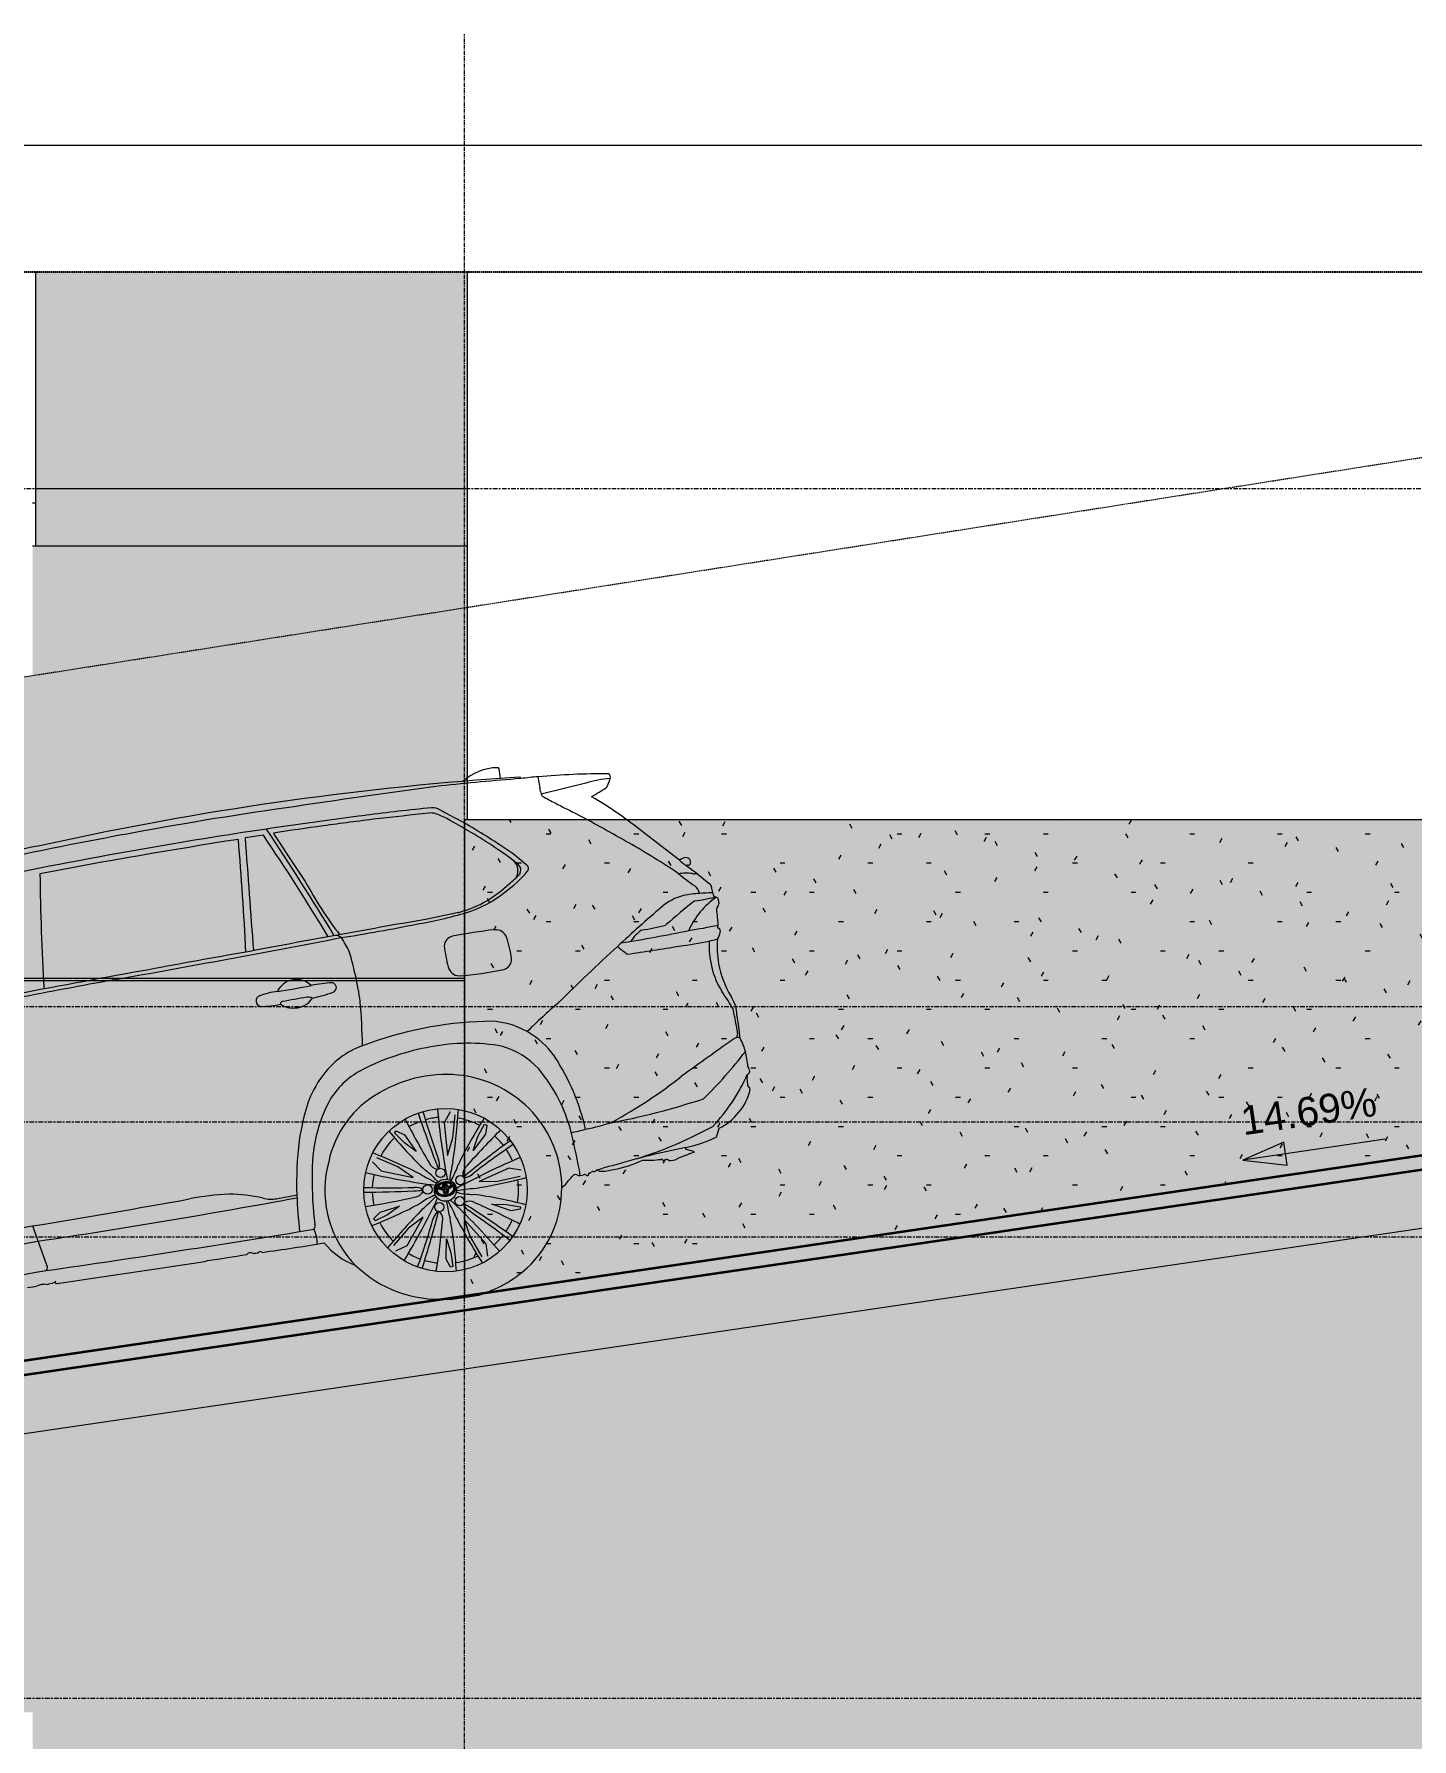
# Model space of a CAD drawing. Header units: millimetres. Extents: x 42313 to 135642, y -5392 to 75500.
# Drawn here: x 113002 to 117787, y -2142 to 3778 of the extents above; entities that cross this region are included whole.
import ezdxf

# ---------------------------------------------------------------- set-up
doc = ezdxf.new("R2010")
doc.units = ezdxf.units.MM
for name, pattern in [('Centre', [31.75, 6.35, -4.7625, 15.875, -4.7625]), ('Demolished', [7.14375, 4.7625, -2.38125]), ('Grid Line', [22.225, 12.7, -3.175, 3.175, -3.175]), ('Hidden', [7.14375, 4.7625, -2.38125])]:
    doc.linetypes.add(name, pattern=pattern)
for name, color, linetype, lineweight in [('0-4', 130, 'Continuous', 5), ('A-ANNO-DIMS', 211, 'Continuous', 9), ('A-ANNO-DIMS-50', 211, 'Continuous', 9), ('A-DETL-DEMO', 6, 'Demolished', 18), ('A-DETL-GENF', 92, 'Continuous', 18), ('A-DETL-GENF-1', 9, 'Continuous', 18), ('A-DETL-GENF-3', 92, 'Hidden', 25), ('A-DETL-THIN', 151, 'Continuous', 18), ('A-FLOR-7', 254, 'Continuous', 18), ('A-FLOR-FNSH-2', 31, 'Continuous', 35), ('A-FLOR-FNSH-3', 250, 'Continuous', 35), ('A-FLOR-LEVL-2', 51, 'Centre', 9), ('A-FLOR-PATT-5', 8, 'Continuous', 18), ('A-WALL', 113, 'Continuous', 18), ('A-WALL-PATT-4', 254, 'Continuous', 18), ('A-WALL-PATT-5', 255, 'Continuous', 5), ('G-ANNO-DIMS', 111, 'Continuous', 9), ('G-IMPT', 8, 'Continuous', 18), ('S-GRID-1', 1, 'Grid Line', 9)]:
    doc.layers.add(name, color=color, linetype=linetype, lineweight=lineweight)
doc.styles.add('Arial_4', font='arial.ttf', dxfattribs={"height": 100})
doc.styles.add('UTM Avo_1', font='', dxfattribs={"width": 0.9, "height": 125})
doc.styles.get('UTM Avo_1').set_extended_font_data('UTM Avo')
doc.dimstyles.new('1_Dim_chi_tiet_2_5_1', dxfattribs={"dimscale": 304.8, "dimtxt": 124.912619, "dimasz": 0.19685, "dimexe": 0.164042, "dimexo": 0.0625, "dimgap": 0.016404, "dimtad": 1, "dimdec": 0, "dimrnd": 5, "dimzin": 0, "dimdsep": 46, "dimtxsty": 'UTM Avo_1', "dimblk1": 'OBLIQUE', "dimblk2": 'OBLIQUE', "dimsah": 1, "dimcen": 0.09, "dimdle": 0.164042, "dimazin": 0, "dimtfac": 1, "dimtdec": 4, "dimtix": 1, "dimtmove": 0, "dimatfit": 3, "dimfxl": 0.328084, "dimfxlon": 1, "dimtvp": 1, "dimtolj": 1, "dimtzin": 0, "dimarcsym": 2})

# ---------------------------------------------------------------- blocks, each defined once
blk = doc.blocks.new('NCV_TKTC_KET CAU_rvt-3-TKCS_RAMP DỐC 1 - MẶT CẮT DỌC')
at = {"layer": 'A-FLOR-7'}
blk.add_line((53452.6, 2150), (53462.6, 2150), dxfattribs=at)
at = {"layer": 'A-FLOR-FNSH-3'}
blk.add_line((63152.6, 550), (47702.6, -1719.5), dxfattribs=at)
blk = doc.blocks.new('CAR_TOYOTA - CAR_TOYOTA_GRAND HIGHLANDER_dwg__U1-2292142-TKCS_RAMP DỐC 1 - MẶT CẮT DỌC')
at = {"layer": 'G-IMPT', "flags": 128}
blk.add_lwpolyline([(55033.3, -465.5), (55027.3, -422.5), (54951.1, -338.3), (54972.3, -398.8), (55012.7, -467.7)], dxfattribs=at)
blk.add_lwpolyline([(54903.3, -503.5), (54888.3, -476), (54889.9, -404.9), (54905.1, -453.6), (54911.7, -501.7)], close=True, dxfattribs=at)
at = {"layer": 'G-IMPT'}
blk.add_circle((54865.1, -295), 16.1, dxfattribs=at)
for centre, radius, start, end in [((55096.5, -265.2), 205.4, 184.28528, 199.11323), ((54400.4, -550.3), 567, 22.64094, 29.19183), ((53317.4, -1961.9), 2318.9, 40.72908, 46.83114), ((52342.2, 382.1), 2602.4, 340.11131, 343.99969), ((51423.8, 577), 3551.5, 342.20373, 345.00974), ((54889.8, -347), 47.4, 132.23868, 165.72495), ((54628, -272), 236.8, 342.89731, 350.56762), ((52148.7, -88.6), 2739.8, 350.97078, 354.60715), ((54862, -319.8), 8.94, 61.59248, 117.6914), ((54839.3, -338.4), 37.9, 348.41074, 44.48184), ((53488.6, -594.5), 1437.8, 3.05901, 10.49929), ((56994.4, 757.1), 2339.6, 207.74331, 212.20029)]:
    blk.add_arc(centre, radius, start, end, dxfattribs=at)
blk = doc.blocks.new('CAR_TOYOTA - CAR_TOYOTA_GRAND HIGHLANDER_dwg__U2-2292143-TKCS_RAMP DỐC 1 - MẶT CẮT DỌC')
for p, rotation in [((99151.4, -32689.1), 144), ((99429.3, 31833.7), 216), ((37700.7, -52363.4), 72), ((38150.4, 52036.6), 288.0000000000001)]:
    blk.add_blockref('CAR_TOYOTA - CAR_TOYOTA_GRAND HIGHLANDER_dwg__U1-2292142-TKCS_RAMP DỐC 1 - MẶT CẮT DỌC', p, dxfattribs=dict(rotation=rotation))
blk.add_blockref('CAR_TOYOTA - CAR_TOYOTA_GRAND HIGHLANDER_dwg__U1-2292142-TKCS_RAMP DỐC 1 - MẶT CẮT DỌC', (0, 0))
blk = doc.blocks.new('CAR_TOYOTA - CAR_TOYOTA_GRAND HIGHLANDER_dwg-2292141-TKCS_RAMP DỐC 1 - MẶT CẮT DỌC')
at = {"layer": 'G-IMPT'}
for p, q in [((55373.7, 1177), (55219, 1138.7)), ((55698.7, 909.5), (55573.6, 1006)), ((54933.1, 728.2), (54817, 703.8)), ((55722.4, -94.3), (55748.1, -100.8)), ((54852.1, -219), (54852.1, -219)), ((54856.2, -203.8), (54860.1, -208.4)), ((54892.3, -198.5), (54892.3, -198.5)), ((54908, -197.7), (54904.6, -203.1)), ((54924.3, -230.4), (54924.3, -230.4)), ((54846, -255.1), (54851.7, -253)), ((54891.6, -280.6), (54891.5, -274.5)), ((54903.8, -270.7), (54903.8, -270.6)), ((54929.9, -245.1), (54924.2, -242.9)), ((54903.1, -615.4), (55002.4, -600.8))]:
    blk.add_line(p, q, dxfattribs=at)
at = {"layer": 'G-IMPT', "flags": 128}
blk.add_lwpolyline([(53048.3, -431.1), (53451.6, -360.6), (53501.1, -495.4)], dxfattribs=at)
at = {"layer": 'G-IMPT'}
for radius in [283.9, 38.4]:
    blk.add_circle((54886.3, -236.4), radius, dxfattribs=at)
for centre, radius, start, end in [((55863, -9749.2), 10970.9, 93.7584, 102.12215), ((56082, -10356.6), 11587.3, 94.62104, 96.00297), ((55068.5, 1051.2), 179.3, 90.4844, 133.0466), ((55067.7, 1225.2), 5.37, 12.1128, 97.55492), ((54817.1, 1176.7), 260.6, 3.63199, 10.97712), ((55142.8, 1192.5), 5.77, 4.68009, 78.89203), ((55345.5, -397.7), 1602.8, 94.91266, 97.06079), ((55448.4, -1653.2), 2862.6, 89.92304, 94.81235), ((54150.9, 997.6), 1076.4, 8.03265, 10.79656), ((55484.8, 821.4), 372.6, 94.00021, 107.34982), ((55258.6, 1257.2), 210.2, 333.09747, 342.24531), ((55447.1, 1197.8), 12.7, 338.1005, 65.82409), ((59484.4, -33458.5), 34931.7, 97.59037, 98.47905), ((55244.2, 1149.6), 27.5, 183.31839, 223.67302), ((55745.6, 2063.2), 1068.3, 240.7964, 243.38019), ((54672.7, 2351.6), 1418.8, 300.55682, 303.03097), ((54664.3, -120.9), 1448.1, 51.09976, 59.7381), ((56120.8, -11502.4), 12719.9, 98.07616, 100.65886), ((55621.3, -6725.3), 7856, 95.72278, 97.40159), ((60765.1, -53559.7), 54954, 96.2026, 96.39184), ((54836.2, 1028.9), 44.5, 67.9318, 101.04108), ((54839.2, 1029.4), 62.1, 60.72074, 91.19852), ((54773, 831.6), 251.6, 58.98924, 71.47767), ((55623.2, 2392.6), 1510.4, 240.07157, 242.62935), ((57956, 6289), 5837.2, 242.56861, 243.44717), ((48596.9, -11322.5), 14109.2, 60.6019, 61.4196), ((56270.2, -12727.4), 13890.4, 98.53898, 100.31842), ((56668.8, -15114.7), 16310.4, 97.25422, 98.67856), ((45657.3, -4703.4), 10335.6, 31.177, 33.60942), ((56563.5, -14241.9), 15414.3, 97.83854, 98.48673), ((55908.6, -9301.1), 10430.4, 96.94615, 97.97628), ((53661.6, -1199.1), 2566.3, 58.93956, 61.08169), ((53877.5, -843.6), 2166.9, 56.08652, 60.97737), ((56098.8, -11729.3), 12939, 100.37723, 102.63475), ((44216.6, 47285.6), 47241.4, 281.19059, 281.40608), ((57618.1, -21026.8), 22277.4, 98.91103, 100.70993), ((39481.2, -198.3), 14733.4, 3.06879, 4.59384), ((55557.5, -8756.3), 9838.9, 97.61357, 97.98195), ((-36681.1, -5929.5), 91135.3, 4.105738, 4.352734), ((48004.6, -3250.6), 7555.6, 31.02283, 34.19631), ((62244.7, 6093.4), 9444.9, 212.60885, 213.83123), ((54279, -202.6), 1394.2, 55.51718, 59.54379), ((54733, 405.4), 653.2, 48.35792, 57.23728), ((54251.4, -1267.6), 2573.5, 55.86237, 60.39406), ((56046.7, -12040.6), 13175, 99.89722, 102.29242), ((54627.1, 275.9), 802.9, 50.27412, 56.66343), ((55090.2, 872.1), 48, 330.21231, 52.8957), ((55120, 874.2), 27.9, 330.98405, 43.41764), ((55159.8, 880.5), 14.9, 315.66986, 60.98811), ((55728.5, 868.9), 50.4, 103.24261, 126.36069), ((56930.8, 2383), 1920.8, 230.09924, 231.06282), ((55721.5, 902.4), 16.2, 341.83454, 106.24533), ((55727.6, 888.4), 4.06, 70.50492, 170.91517), ((54941.9, -196), 1337.3, 49.88499, 54.22884), ((55729, 900.9), 8.71, 270.17403, 336.13063), ((61785.8, 952.3), 8308.2, 180.61925, 183.38234), ((55627.9, 1504), 1399.1, 208.56531, 217.58416), ((54847.4, 1144.4), 423.8, 305.3107, 319.66788), ((54860, 1134.4), 394.7, 308.88167, 316.08993), ((55720.5, 680.2), 183.9, 83.00493, 97.78327), ((56941.3, 2460.7), 2026.4, 232.06633, 234.05825), ((55748.8, 892.4), 30.2, 258.75062, 287.34477), ((54846.6, 1098.7), 388, 287.00963, 309.31381), ((54696.1, 1286.6), 616.9, 302.7951, 311.86458), ((55753.5, 617.7), 173.6, 103.52114, 132.22459), ((55797.2, 377.2), 417.8, 93.884, 101.63511), ((55991.9, 546.3), 286.8, 125.10057, 155.46315), ((55728.3, 786.1), 41.4, 11.0632, 55.21516), ((55686.7, 1325.3), 560.6, 276.75797, 283.81971), ((55812, 184.9), 610.7, 89.81193, 94.04757), ((55798.5, 816.3), 11.6, 356.50214, 64.30926), ((55915, 825.2), 105.4, 185.22959, 195.15561), ((55905.6, 828.1), 97.2, 198.26265, 209.00807), ((55823.8, 770.6), 10.8, 354.71174, 106.86597), ((55946, 775.8), 111.7, 183.18739, 189.44436), ((54542.7, 2137), 1469.8, 279.51859, 286.49767), ((54797.1, 1198), 489.1, 286.15123, 298.46896), ((58730.5, -2884.4), 4769.9, 130.434, 132.89111), ((57011.7, -840.7), 2043.3, 128.0358, 131.72123), ((55832.1, 739.9), 4.37, 138.55255, 204.03658), ((55205.9, 649), 628.7, 3.18318, 8.15687), ((55806.5, 762.5), 29.8, 318.62043, 350.2157), ((59209.4, -24763.6), 25843.4, 99.78566, 100.49056), ((53427.5, 7489.4), 6936.3, 279.10041, 281.293), ((55256.7, -1076.9), 1756.4, 96.54176, 101.34525), ((55060, 626.5), 41.7, 21.50012, 94.70452), ((54741.1, 5389.3), 4826.5, 279.01162, 281.83605), ((55651.7, 549.3), 144.8, 125.61936, 147.26719), ((55467.1, 1371.2), 711.3, 278.1023, 285.05235), ((55419.3, 2682.8), 2041.4, 278.78517, 281.70825), ((55789.4, 666.8), 52.1, 323.22158, 351.33328), ((55837.8, 678.9), 6.56, 130.5106, 245.12232), ((55829.8, 662.6), 11.7, 341.94814, 63.11394), ((42660.9, 62541.8), 63027.9, 280.119327, 280.849361), ((60961.9, -35148.7), 36374.4, 100.22645, 100.72392), ((54505, 620), 28.3, 46.2107, 87.38477), ((54278.5, 466.1), 301.5, 24.76392, 35.32906), ((53444.7, 260.4), 1156.3, 7.89419, 16.68584), ((54916.2, 611.8), 33.8, 98.49367, 179.33005), ((55336.8, 660), 457, 186.00824, 195.36619), ((54586.2, 483.2), 536.6, 8.9794, 17.18128), ((60546.8, -4897.3), 7480.9, 132.5901, 134.77143), ((55880.3, 1065), 603.2, 228.93167, 233.01836), ((53844.6, 12044), 11582.3, 278.30452, 279.21021), ((55413.5, 2592.1), 2001.5, 278.18494, 281.1914), ((56144.7, 618.3), 342.9, 178.26521, 193.7062), ((55729.9, 998.3), 376.5, 281.02323, 285.58113), ((56148, 607.2), 318.2, 174.87399, 190.33781), ((59301.7, -28452.4), 29488.7, 99.97549, 100.6415), ((54934.7, 547.2), 39.4, 192.117, 268.37285), ((55078.1, 566.7), 38.1, 286.36883, 0.38939), ((56057.5, 591.8), 252, 192.54627, 213.55507), ((56177.2, 615.5), 348.4, 190.83135, 211.04402), ((75569.4, -116761.5), 119271.4, 100.548366, 100.713101), ((62084.2, -45257), 46519.6, 100.18761, 100.75871), ((54368.4, 422.5), 72.9, 45.46154, 154.63614), ((54036.2, 2296.8), 1862.3, 278.21933, 281.87835), ((54530.4, -96), 581.1, 93.61399, 101.00258), ((54490.1, 467.1), 17.3, 289.59711, 77.51057), ((54836.4, 1735.2), 1231.2, 274.52831, 281.83195), ((54247.7, 420.9), 19.1, 110.26723, 262.35522), ((54336.4, 180.2), 275.6, 97.08515, 110.59143), ((54320, 411.8), 6.42, 92.77692, 200.05079), ((55297.1, -4770.4), 5279.9, 99.72247, 100.66844), ((54362.9, 468.6), 72.1, 270.90846, 328.25835), ((54407.9, 387.3), 46.4, 69.37745, 92.99447), ((54312.7, 967.3), 548, 281.73763, 289.52271), ((52259.3, 219.3), 2339.3, 1.12389, 4.90143), ((54303.4, -562.2), 1847.7, 31.12986, 33.31277), ((56347.7, 646.3), 514.1, 204.16479, 208.28759), ((54253.7, 640.6), 238.7, 267.94737, 284.61934), ((54355.9, 468.3), 72.2, 234.42427, 276.46973), ((56450.7, -970.3), 1813.8, 130.27481, 134.91819), ((55743.6, 350.2), 147.8, 6.42347, 16.82282), ((63054.6, 1505.8), 7254.2, 189.03404, 189.53371), ((55653.6, 358.5), 245.4, 3.14916, 10.37093), ((55008.3, 213.6), 904.4, 4.87114, 10.08628), ((55062.4, -955.9), 1306.3, 91.71427, 110.81554), ((55034.8, 78.9), 271.2, 60.12267, 92.43359), ((55026, 59.4), 292.6, 35.02128, 60.53707), ((55915.8, 295), 17.7, 148.38606, 185.16087), ((54695.7, -9.2), 291.2, 109.5607, 145.11789), ((54978.6, -566.8), 840.1, 99.81149, 116.85399), ((54964.8, -398.1), 671.8, 79.75364, 101.10019), ((55010.9, 4.8), 268.4, 42.06032, 74.12562), ((93467.3, -52366), 64690, 125.534205, 125.712428), ((54745.4, 1145), 1485.9, 314.26586, 322.72918), ((55940.4, 191.4), 110.4, 112.5085, 129.46759), ((55901.3, 282.9), 11, 42.84858, 107.00349), ((55777.5, 210), 154.5, 13.16452, 31.37712), ((55335.2, 114.2), 607, 7.47586, 12.45516), ((54734.7, -79), 294.8, 117.39481, 146.68533), ((54781.9, -173.9), 558.5, 14.34443, 39.92925), ((54618.9, -196.8), 773.3, 12.85542, 33.25381), ((55907.3, 173.5), 35.7, 3.65225, 33.62548), ((54740.6, -50.9), 352, 143.73533, 160.60134), ((54888.6, -287), 452.4, 82.27096, 120.84346), ((54890.8, -237), 402.6, 39.488, 81.62), ((54633.2, 1519.6), 1732.7, 298.73793, 308.27933), ((55354.9, 422.2), 634.3, 316.44348, 336.25176), ((55829.9, 168.6), 105.7, 350.40984, 359.01165), ((53855, -103.7), 2094.6, 6.32408, 6.98473), ((55935.3, 174.5), 7.75, 271.94315, 8.80327), ((55910.8, 104), 34.8, 16.22704, 41.44469), ((55153.5, -176), 783.2, 162.0008, 171.79881), ((54948.5, -170), 525, 151.19918, 181.96044), ((54828.7, -209.4), 355.2, 118.96001, 168.34457), ((54971.3, 2546), 2595.1, 280.68366, 288.21769), ((55782.3, 144.2), 164.7, 317.9873, 349.3376), ((54886.3, -236.4), 254.1, 109.52797, 119.83871), ((54886.3, -236.4), 254.1, 95.6045, 105.98356), ((54886.3, -236.4), 254.1, 62.17408, 80.28671), ((54907.4, -226), 382.8, 359.60438, 39.80573), ((55216.5, 744.5), 784.9, 281.48948, 288.55647), ((55748.6, 155.9), 198.1, 296.37008, 321.99973), ((54886.3, -236.4), 254.1, 134.17408, 152.28671), ((54886.3, -236.4), 254.1, 37.52797, 47.83871), ((55278.7, 290.1), 328.6, 277.72759, 286.64149), ((53360.7, -529.6), 2023.5, 9.80741, 14.13427), ((55108.5, 1275.3), 1470.7, 287.45268, 298.69021), ((55627.2, 361), 458.9, 281.83666, 295.8115), ((55710.9, 1.1), 127.8, 335.39061, 349.77535), ((55579.7, -211.4), 1210.4, 173.01565, 181.95218), ((54886.3, -236.4), 254.1, 23.6045, 33.98356), ((56189.3, -2510.7), 2467.3, 100.93206, 107.05186), ((56329.1, -1667), 1666.4, 110.38772, 112.51233), ((55722.9, -91.1), 3.32, 117.82861, 260.66119), ((55747.6, -103), 2.23, 294.35642, 76.65005), ((54841.4, -236.7), 373.9, 164.63951, 220.91221), ((55378.4, -179.6), 6.25, 186.02432, 27.53677), ((55386.5, -169.3), 7.83, 251.18607, 329.12566), ((55396.7, -176.7), 4.91, 75.07332, 134.98558), ((55398.5, -151.8), 20.2, 268.29058, 302.93192), ((55412.7, -169.2), 3.24, 43.83245, 172.33434), ((55514.6, -407.9), 260.7, 100.80754, 112.45455), ((55424.5, -156.9), 13.8, 226.80277, 269.757), ((55426.4, -17.9), 152.8, 269.2505, 286.40688), ((55397.8, 236.4), 407.3, 280.1492, 295.34615), ((55594, 123.7), 256.3, 265.12614, 279.22329), ((55636, -132.3), 3.19, 37.80701, 107.14942), ((55644.5, -123.1), 9.39, 230.39304, 303.16373), ((55653.9, -141.5), 11.4, 47.60822, 112.35759), ((55667.2, -82), 51.4, 263.72633, 297.52606), ((55510.5, -214.1), 1087, 178.62302, 187.49517), ((54886.3, -236.4), 254.1, 167.6045, 177.98356), ((54870.9, -234.7), 20.6, 147.3982, 183.00528), ((54868.3, -235.1), 18, 182.10073, 222.93897), ((54879.4, -241.1), 31.2, 116.47205, 145.93355), ((54869.4, -234.7), 14.5, 175.87826, 197.80062), ((54872.5, -234.2), 17.6, 162.48457, 178.29835), ((54879, -236.1), 24.4, 152.11235, 162.86581), ((54875, -234.1), 18.2, 161.75375, 187.92553), ((54871.5, -234.1), 14.7, 189.53428, 212.85442), ((54861.9, -224.6), 4.48, 181.47233, 227.2482), ((54865.2, -222.5), 9.5, 217.78408, 245.50076), ((54866.8, -219.9), 11.3, 225.40493, 249.65855), ((54863.3, -222.5), 2.56, 147.48645, 197.79755), ((54864.2, -222.2), 3.53, 197.38132, 228.89206), ((54869.6, -225.7), 9.59, 120.29491, 151.71004), ((54870.5, -212.6), 20.7, 243.62737, 257.33557), ((54868.5, -217), 10.3, 230.16082, 251.0027), ((54865.3, -222.5), 2.37, 149.20739, 186.18709), ((54865.3, -222.5), 2.38, 187.24038, 218.14495), ((54872.1, -207.2), 25.1, 248.24449, 260.76971), ((54869.3, -224.7), 6.91, 133.39202, 150.19679), ((54867.2, -220.5), 5.11, 222.01719, 250.46716), ((54876.5, -232.4), 17.4, 125.61439, 133.42419), ((54887.8, -254.5), 43.7, 112.4235, 121.907), ((54872.7, -201.7), 26.2, 253.16876, 268.43342), ((54890.9, -262.8), 55.8, 96.84593, 117.07207), ((54872.2, -206.5), 20, 250.42073, 259.10809), ((54876.6, -185.4), 48.6, 257.38811, 262.81731), ((54879.7, -237.5), 23.4, 117.72242, 124.78241), ((54874.6, -195), 37.4, 259.98201, 267.7237), ((54873.4, -194.9), 31.6, 260.94066, 267.7874), ((54892.5, -264.1), 53, 109.82973, 116.52405), ((54876, -170.6), 63.3, 264.97871, 269.58116), ((54896.6, -281.6), 72.2, 104.32377, 110.66045), ((54874.6, -175), 52.9, 267.22231, 273.09665), ((54874, -198.3), 28.2, 266.40839, 274.42935), ((54875.2, -196.8), 35.6, 266.71717, 274.21455), ((54887.3, -251.5), 39.3, 101.68756, 109.03212), ((54876.7, -251.8), 18, 89.96961, 93.59104), ((54910.5, -226), 34.4, 171.06268, 180.76466), ((54859.8, -243.6), 23.7, 41.80764, 46.26072), ((54897.5, -223.9), 21.2, 148.9263, 171.32259), ((54937.9, -279.5), 76.3, 141.88691, 143.26107), ((55083, -200.1), 209.1, 189.29839, 189.9226), ((54925.7, -226.3), 49.5, 191.34677, 197.84182), ((54909.2, -225.8), 31.8, 163.67236, 176.09023), ((54909.8, -225.9), 32.4, 175.98393, 183.35233), ((54915.6, -227.9), 38, 186.79391, 194.432), ((54890, -220.1), 11.8, 142.56353, 164.34426), ((54889.8, -256.1), 45.8, 93.50355, 103.903), ((54884.5, -219.5), 8.3, 68.04464, 127.9204), ((54907, -225.8), 26.5, 170.97607, 183.71586), ((54868.9, -108.2), 119.9, 275.56603, 280.3509), ((54816.8, -180.4), 79.3, 323.54339, 324.76575), ((54884.4, -215.9), 4.85, 119.34713, 140.93675), ((54891.8, -223), 11.1, 151.82709, 172.91461), ((54875.2, -155.3), 77.2, 274.31516, 282.07114), ((54912.1, -228.1), 31.4, 187.5079, 202.05814), ((54898.1, -225.2), 16.6, 169.43955, 183.35836), ((54870.2, -116.2), 110.5, 275.90829, 279.87247), ((54889.7, -223.2), 8, 146.70669, 172.4769), ((54884, -215.6), 4.37, 84.78542, 116.17833), ((54885.7, -219.9), 4.26, 125.48803, 149.98523), ((54871, -128.3), 105.7, 276.10842, 280.60471), ((54913.3, -227.9), 31.6, 190.2046, 198.42569), ((54884.4, -219.7), 1.67, 45.12293, 146.49964), ((54884.1, -217.8), 1.59, 77.62614, 122.42814), ((54890.5, -261.9), 54.9, 77.44985, 96.58627), ((54883.1, -216.6), 5.52, 58.45214, 76.84035), ((54883.6, -219.9), 3.73, 57.77252, 76.81732), ((54878.8, -224.9), 10.6, 22.57492, 50.08407), ((54880.2, -224.7), 8.16, 24.55022, 48.80343), ((54878.2, -222.7), 13.3, 25.32235, 54.28618), ((54890.8, -288.2), 77.9, 87.60086, 92.78761), ((54890.9, -251), 39.3, 87.68101, 94.84474), ((54874.4, -226.3), 19.6, 23.83716, 47.85686), ((54872.6, -229.2), 17, 14.01865, 27.79822), ((54863.1, -232.8), 28.2, 13.54786, 25.10054), ((54883.6, -233.7), 10.2, 47.73775, 57.29677), ((54860.6, -233.3), 33.8, 13.46016, 28.68112), ((54872.3, -235.1), 18.3, 358.96738, 8.74073), ((54868.9, -236.2), 21.8, 353.69971, 2.1897), ((54863.3, -235.6), 28.4, 348.00575, 0.6294), ((54855.3, -236.1), 36.4, 1.3453, 8.55062), ((54861.4, -233.3), 34.4, 15.94847, 25.65046), ((54889.6, -264.6), 53, 80.18908, 86.88341), ((54884.5, -184.3), 42.1, 282.3781, 292.60294), ((54904.7, -231.1), 12.6, 144.6757, 152.92579), ((54891.3, -255), 44.6, 76.34686, 86.46175), ((54888.4, -196.3), 28.2, 282.28378, 290.30474), ((54884.8, -188.5), 42.6, 283.11945, 291.66301), ((54864.2, -234.6), 30.6, 3.87115, 8.88738), ((54844.5, -295.2), 82.2, 51.24163, 52.57461), ((54858.9, -237.2), 36.1, 357.00496, 7.42301), ((54901.1, -248.3), 18, 103.12209, 106.74352), ((54688.6, -258.1), 209.1, 6.79053, 7.41474), ((54846.9, -238), 49.5, 358.87132, 5.36636), ((54878.4, -170.3), 63.3, 287.13197, 291.73442), ((54888, -192.9), 31.6, 288.92573, 295.77247), ((54894.1, -235.4), 23.4, 71.93073, 78.99071), ((54888.7, -197.1), 33.1, 290.95611, 301.41289), ((54892.7, -203.2), 21.5, 291.61581, 306.82372), ((54895.8, -229.6), 17.4, 63.28894, 71.09874), ((54892.4, -203.6), 20, 297.60504, 306.29241), ((54897.5, -227.6), 16.5, 58.94992, 75.04075), ((54882.1, -184.6), 48.6, 293.89582, 299.32502), ((54896.3, -236.8), 29.1, 46.69793, 77.82124), ((54900.5, -220.2), 6.91, 46.51634, 63.32111), ((54901.2, -215.6), 5.11, 306.24597, 334.69594), ((54903.7, -216.9), 2.37, 10.52604, 47.50574), ((54901.9, -215.1), 6.41, 305.46975, 340.22756), ((54903.6, -216.9), 2.38, 338.56818, 9.47276), ((54894, -206.5), 22.3, 302.10055, 314.26826), ((54895.8, -209), 20.7, 299.37756, 313.08576), ((54903.4, -217.5), 4.87, 26.92554, 57.19247), ((54905.5, -216.4), 2.56, 339.69948, 26.69231), ((54904.1, -216.6), 8.02, 313.40537, 339.23328), ((54903.7, -217), 9.5, 311.21238, 338.92905), ((54907.7, -217.9), 4.24, 338.75425, 16.53504), ((54896.2, -228.1), 19.9, 320.89391, 342.68885), ((54892.6, -236), 27.2, 35.33891, 45.28725), ((54897.6, -230.8), 18.2, 8.7876, 34.95939), ((54897.7, -231.3), 20.2, 21.24606, 32.7396), ((54901, -229.9), 14.7, 343.85872, 7.17885), ((54903, -230.3), 14.7, 330.75032, 4.07362), ((54902.5, -229.9), 19.8, 3.21296, 45.9773), ((54902.5, -229.6), 15.2, 1.28457, 21.84269), ((54901.3, -229.5), 20.9, 317.94068, 1.88898), ((54886.3, -236.4), 254.1, 350.17408, 8.28671), ((54913.8, -230.4), 376.4, 312.80516, 0.25651), ((55198.9, -121.3), 140.9, 310.35226, 324.76116), ((55083.5, 23.2), 322.7, 315.601, 319.68223), ((55338.6, -196.8), 14.4, 53.5314, 129.33849), ((55349.4, -130.8), 54.4, 267.6618, 294.7467), ((47853.3, 33848), 34663.7, 279.29419, 280.21023), ((49278, 27345.7), 28074.2, 278.58959, 280.45088), ((54173.9, -1144.6), 895.4, 92.57846, 101.34108), ((54133.8, -773.8), 523.7, 76.86749, 90.02818), ((54281.3, -157.5), 110.1, 254.99411, 279.60543), ((53859.7, 2240.9), 2545.2, 279.95607, 281.56572), ((56843.7, -129.1), 2476.8, 182.85878, 185.8196), ((54886.3, -236.4), 254.1, 181.52797, 191.83871), ((54874.3, -230.2), 25.8, 221.85237, 250.52021), ((54872.8, -233.6), 18.1, 197.93888, 210.55493), ((54874.2, -232), 20.2, 212.48722, 225.78399), ((54875.6, -231), 19.9, 214.02429, 235.81923), ((54874.8, -231.3), 21.1, 225.9003, 240.77919), ((54882.8, -216.6), 35.9, 239.22608, 273.48176), ((54883.1, -216.3), 38.2, 240.93676, 248.22193), ((54881.9, -210.3), 47.1, 249.93463, 274.48388), ((54881.9, -214.5), 39.5, 250.82185, 258.07646), ((54884.5, -195.9), 58.3, 259.38647, 263.14477), ((54882.1, -213.8), 40.2, 263.40895, 276.10571), ((54915.5, -229.4), 38.9, 198.09751, 208.7251), ((54972.8, -212.9), 97.2, 194.61085, 197.72419), ((54909, -232.4), 30.5, 199.12768, 212.48961), ((54898.1, -238.5), 19.3, 209.86778, 224.1386), ((54899.6, -233.4), 17.8, 201.38924, 218.921), ((54893.1, -242.9), 11.4, 211.29572, 233.37165), ((54899.6, -232.9), 17, 196.95157, 211.23169), ((54887.8, -247.5), 5.7, 231.00086, 240.15579), ((54888.1, -244.4), 8.65, 249.30035, 307.29326), ((54894.1, -236.3), 10.5, 210.76714, 219.83217), ((54881.6, -201.3), 56, 274.0058, 292.06839), ((54888.8, -242.3), 3.84, 216.89271, 250.82673), ((54888.4, -241.2), 3.03, 219.0469, 252.91069), ((54888.9, -248.5), 4.44, 232.73382, 262.17945), ((54882.9, -208), 45.9, 274.36665, 284.82573), ((54887.9, -242.6), 1.5, 256.59399, 296.58795), ((54888.1, -244.6), 1.4, 249.9768, 294.404), ((54888.9, -249.6), 3.37, 260.70801, 297.44661), ((54887.1, -241.8), 2.58, 302.69587, 337.53163), ((54887.1, -242.9), 3.38, 297.35565, 331.28763), ((54877.7, -237.6), 12.9, 336.45378, 355.58628), ((54879.7, -239.1), 11.7, 332.37527, 347.94156), ((54887.2, -247.3), 6.17, 301.21387, 331.06739), ((54880.5, -243.5), 13.9, 330.75807, 345.86269), ((54885.7, -217.1), 35, 282.51548, 317.70769), ((54889.9, -247.2), 5.31, 310.2942, 319.76109), ((54877, -241.8), 19, 332.37626, 346.88848), ((54864.2, -239.1), 30.8, 345.37084, 359.94975), ((54884.3, -211.7), 42, 284.30613, 295.80743), ((54857.5, -238), 38.9, 347.98804, 358.61563), ((54890.3, -222), 30.1, 293.95265, 307.93516), ((54889.3, -218.7), 37.1, 291.21352, 318.06598), ((54887.5, -218.5), 34.6, 308.02804, 316.29883), ((54895.5, -227.2), 22.8, 318.25583, 333.26891), ((54886.3, -236.4), 254.1, 206.17408, 224.28671), ((54886.3, -236.4), 254.1, 325.52797, 335.83871), ((48778.1, 24717), 25565, 278.16906, 280.57769), ((47386.1, 42198.6), 43149.4, 278.14546, 279.39532), ((54432.8, -370.1), 3.33, 107.58599, 215.0113), ((54286, -431.5), 155.8, 3.08779, 22.44322), ((54425.6, -360.8), 8.69, 315.34791, 34.5677), ((54886.3, -236.4), 254.1, 311.6045, 321.98356), ((53266.1, 5073.6), 5610.7, 278.13721, 279.54072), ((54209.4, -470.3), 17.1, 56.29197, 140.99051), ((54205.5, -289.7), 166.9, 274.60877, 280.57021), ((54243.7, -459.1), 9.28, 48.03609, 144.67437), ((53635.5, 4235.2), 4727.5, 277.46709, 280.10474), ((54662.5, -260.3), 253.3, 218.77226, 249.73111), ((54886.3, -236.4), 254.1, 239.6045, 249.98356), ((54886.3, -236.4), 254.1, 278.17408, 296.28671), ((48453, 29193.9), 30135, 277.4373, 279.64085), ((53489.1, -504.7), 15.2, 314.83797, 37.59484), ((40568.2, 89342.9), 90833.4, 278.208784, 278.526478), ((54010.9, -328.2), 160.3, 278.89352, 287.94065), ((54862.1, -202.7), 412, 222.59124, 271.09341), ((54886.3, -236.4), 254.1, 253.52797, 263.83871), ((54870.2, -171), 449.7, 287.0969, 311.74049), ((53429.1, -443), 131.2, 272.44819, 287.43103), ((53499.7, -662.4), 99.3, 90.1313, 108.38174), ((53503.3, -550.3), 13.3, 253.34277, 290.26113), ((53570.7, -778.2), 224.3, 100.30452, 106.24485), ((53534, -555.8), 3.81, 105.93088, 206.43808), ((53534.9, -556), 4.58, 199.44381, 303.49878), ((54895, -214.9), 400.5, 266.41793, 271.16919)]:
    blk.add_arc(centre, radius, start, end, dxfattribs=at)
blk.add_blockref('CAR_TOYOTA - CAR_TOYOTA_GRAND HIGHLANDER_dwg__U2-2292143-TKCS_RAMP DỐC 1 - MẶT CẮT DỌC', (0, 0))
blk = doc.blocks.new('CAR_TOYOTA - CAR_TOYOTA-2292600-TKCS_RAMP DỐC 1 - MẶT CẮT DỌC')
blk.add_blockref('CAR_TOYOTA - CAR_TOYOTA_GRAND HIGHLANDER_dwg-2292141-TKCS_RAMP DỐC 1 - MẶT CẮT DỌC', (0, 0))
blk = doc.blocks.new('BORDER VIEW - BORDER VIEW-2145498-TKCS_RAMP DỐC 1 - MẶT CẮT DỌC')
at = {"layer": 'A-DETL-GENF-3'}
blk.add_line((41142.6, 2952.8), (67907.1, 2952.8), dxfattribs=at)
blk = doc.blocks.new('DIMBLOCK30-TKCS_RAMP DỐC 1 - MẶT CẮT DỌC')
at = {"layer": 'A-ANNO-DIMS-50'}
for p, q in [((102196.6, 3491.8), (102196.6, 3341.8)), ((102196.6, 3391.8), (102196.6, 3491.8)), ((120496.6, 3491.8), (120496.6, 3341.8)), ((120496.6, 3391.8), (120496.6, 3491.8)), ((102146.6, 3391.8), (120546.6, 3391.8))]:
    blk.add_line(p, q, dxfattribs=at)
at = {"layer": 'A-ANNO-DIMS-50', "lineweight": 25}
for p, q in [((102196.6, 3391.8), (102166.6, 3361.8)), ((102196.6, 3391.8), (102226.6, 3421.8)), ((120496.6, 3391.8), (120466.6, 3361.8)), ((120496.6, 3391.8), (120526.6, 3421.8))]:
    blk.add_line(p, q, dxfattribs=at)
at = {"layer": 'A-ANNO-DIMS-50', "color": 0, "insert": (111132.6, 3554.1), "char_height": 125, "width": 513.53, "attachment_point": 1, "line_spacing_factor": 1.110334, "style": 'UTM Avo_1'}
blk.add_mtext('18300', dxfattribs=at)
blk = doc.blocks.new('_Oblique')
at = {"color": 0, "linetype": 'ByBlock', "lineweight": -2}
blk.add_line((-0.5, -0.5), (0.5, 0.5), dxfattribs=at)

msp = doc.modelspace()

# ---------------------------------------------------------------- hatches: boundary and pattern name
at = {"layer": 'A-DETL-GENF-1'}
h = msp.add_hatch(dxfattribs=at)
h.set_pattern_fill('FP_14', color=256, style=0, pattern_type=2)
h.set_pattern_definition([(50, (113560.34, 15225), (364.368, -31.8783), [38.1, -419.1]), (355, (113560.34, 15225), (-70.486, 382.113), [30.48, -335.28]), (100.451, (113590.7, 15222.34), (293.885, 350.2334), [32.38, -356.18]), (46.184, (113560.34, 15326.6), (542.1585, -84.086), [57.15, -628.65]), (96.636, (113605.5, 15319.6), (474.805, 494.855), [48.57, -534.27]), (351.184, (113560.34, 15326.6), (474.81, 494.85), [45.72, -502.92]), (21, (113611.14, 15301.2), (303.2285, -204.5305), [38.1, -419.1]), (326, (113611.14, 15301.2), (123.604, 368.376), [30.48, -335.28]), (71.451, (113636.4, 15284.16), (426.834, 163.843), [32.38, -356.18]), (37.5, (113560.34, 15225), (6.17665, 169.11015), [3.353, -327.863, 3.353, -337.007, -336.55]), (37.5, (113560.34, 15225), (6.17665, 169.11015), [-671.576, 3.353, -333.197]), (7.5, (113560.34, 15225), (133.6389, 200.3615), [3.353, -190.703, 3.353, -320.243, -128.27]), (7.5, (113560.34, 15225), (133.6389, 200.3615), [-517.652, 3.353, -124.917]), (327.5, (113447.06, 15225), (271.1818, -11.4584), [3.353, -123.647, 3.353, -392.887, -525.78]), (327.5, (113447.06, 15225), (271.1818, -11.4584), [-523.24, 3.353, -522.427]), (317.5, (113396.26, 15225), (296.2585, 50.8528), [3.353, -161.747, 3.353, -259.791, -373.38]), (317.5, (113396.26, 15225), (296.2585, 50.8528), [-428.244, 3.353, -370.027]), (45, (113560.34, 15225), (-125.7236, 125.7236), []), (45, (113560.34, 15415.5), (-125.7236, 125.7236), [])])
h.paths.add_polyline_path([(106646.6, -2660), (107346.6, -2660), (107346.6, -1906.9), (122546.6, 325.8), (122546.6, 0), (123246.6, 0), (123246.6, 450), (127601.1, 450), (127601.1, 600), (123096.6, 600), (123096.6, 150), (122696.6, 150), (122696.6, 549.5), (107146.6, -1734.7), (107146.6, -2460), (106646.6, -2460)])
h.paths.add_polyline_path([(106646.6, -2050), (106647.1, -2050), (106647.1, -1808.1), (105000.2, -2050), (106422.7, -2050)])
h = msp.add_hatch(dxfattribs=at)
h.set_pattern_fill('FP_26', color=256, style=0, pattern_type=2)
h.set_pattern_definition([(0, (113560.34, 15225), (241.935, 241.935), [241.935, -241.935]), (0, (113560.34, 15315.73), (241.935, 241.935), [241.935, -241.935]), (0, (113560.34, 15406.45), (241.935, 241.935), [241.935, -241.935]), (90, (113590.59, 15436.7), (-241.935, 241.935), [241.935, -241.935]), (90, (113681.3, 15436.7), (-241.935, 241.935), [241.935, -241.935]), (90, (113772.04, 15436.7), (-241.935, 241.935), [241.935, -241.935])])
h.paths.add_polyline_path([(101006.7, -4220), (127451.1, -4220), (127489.9, -4214.9), (127526.1, -4199.9), (127557.1, -4176.1), (127581, -4145), (127596, -4108.8), (127601.1, -4070), (127601.1, 450), (123246.6, 450), (123246.6, 0), (122546.6, 0), (122546.6, 325.8), (107346.6, -1906.9), (107346.6, -2660), (106646.6, -2660), (106646.6, -3550), (102646.6, -3550), (102646.6, -2350), (100536.6, -2350), (100536.6, -4070), (100541.7, -4108.8), (100556.7, -4145), (100580.5, -4176.1), (100611.6, -4199.9), (100647.7, -4214.9), (100686.6, -4220)])
h.paths.add_polyline_path([(112996.6, -2750), (112596.6, -2750), (112596.6, -2050), (112996.6, -2050), (112996.6, -2443.7)])
h.paths.add_polyline_path([(108746.6, -2750), (108446.6, -2750), (108446.6, -2050), (108746.6, -2050), (108746.6, -2443.7)])
at = {"layer": 'A-FLOR-PATT-5'}
h = msp.add_hatch(dxfattribs=at)
h.set_pattern_fill('FP_15', color=256, style=0, pattern_type=2)
h.set_pattern_definition([(0, (113560.343, 15225), (203.2, 50.8), [16.764, -135.636, 16.764, -135.636, -812.8]), (0, (113560.343, 15225), (203.2, 50.8), [-304.8, 16.764, -288.036, 16.764, -135.636, -355.6]), (0, (113560.343, 15225), (203.2, 50.8), [-762, 16.764, -84.836, 16.764, -237.236]), (120, (113636.543, 15250.4), (-145.59409, 150.57636), [16.764, -135.636, 16.764, -135.636, -812.8]), (120, (113636.543, 15250.4), (-145.59409, 150.57636), [-304.8, 16.764, -288.036, 16.764, -135.636, -355.6]), (120, (113636.543, 15250.4), (-145.59409, 150.57636), [-762, 16.764, -84.836, 16.764, -237.236]), (240, (113661.943, 15352), (-57.60591, -201.37636), [16.764, -135.636, 16.764, -135.636, -812.8]), (240, (113661.943, 15352), (-57.60591, -201.37636), [-304.8, 16.764, -288.036, 16.764, -135.636, -355.6]), (240, (113661.943, 15352), (-57.60591, -201.37636), [-762, 16.764, -84.836, 16.764, -237.236])])
h.paths.add_polyline_path([(104996.6, -2050), (105000.2, -2050), (106597.1, -1815.4), (106597.1, -1764.9), (104996.6, -2000)])
h.paths.add_polyline_path([(107197.1, -1727.3), (122696.6, 550), (122696.6, 600), (107197.1, -1676.8), (107197.1, -1720.8)])
at = {"layer": 'A-WALL-PATT-4'}
h = msp.add_hatch(dxfattribs=at)
h.set_pattern_fill('FP_23', color=256, style=0, pattern_type=2)
h.set_pattern_definition([(0, (113560.34, 15225), (406.4, 101.6), [16.764, -288.036, 16.764, -288.036, -1625.6]), (0, (113560.34, 15225), (406.4, 101.6), [-609.6, 16.764, -592.836, 16.764, -288.036, -711.2]), (0, (113560.34, 15225), (406.4, 101.6), [-1524, 16.764, -186.436, 16.764, -491.236]), (120, (113712.74, 15275.8), (-291.1882, 301.1527), [16.764, -288.036, 16.764, -288.036, -1625.6]), (120, (113712.74, 15275.8), (-291.1882, 301.1527), [-609.6, 16.764, -592.836, 16.764, -288.036, -711.2]), (120, (113712.74, 15275.8), (-291.1882, 301.1527), [-1524, 16.764, -186.436, 16.764, -491.236]), (240, (113763.54, 15479), (-115.2118, -402.7527), [16.764, -288.036, 16.764, -288.036, -1625.6]), (240, (113763.54, 15479), (-115.2118, -402.7527), [-609.6, 16.764, -592.836, 16.764, -288.036, -711.2]), (240, (113763.54, 15479), (-115.2118, -402.7527), [-1524, 16.764, -186.436, 16.764, -491.236])])
h.paths.add_polyline_path([(114496.6, -604.5), (119696.6, 159.3), (119696.6, 1050), (114496.6, 1050), (114496.6, 0)])
h = msp.add_hatch(dxfattribs=at)
h.set_pattern_fill('FP_24', color=256, style=0, pattern_type=2)
h.set_pattern_definition([(349.695, (119885.54, 869.39), (3657.59817, -609.61005), [68.155, -6747.38]), (0, (119952.6, 857.2), (609.6, 609.6), [67.056, -542.544]), (18.435, (120019.65, 857.2), (1219.199, 609.6016), [57.83, -1869.893]), (172.875, (120074.514, 875.49), (4267.1994, -609.5991), [49.148, -4865.604]), (174.806, (120025.746, 881.584), (6096.00395, -609.5547), [67.333, -6665.92]), (194.036, (119958.69, 887.68), (-1828.8022, -609.5924), [75.403, -2438.04]), (9.462, (119934.31, 869.39), (3048.005, 609.5835), [37.08, -3670.97]), (353.66, (119970.88, 875.49), (-4876.8008, 609.5835), [55.202, -5464.96]), (185.711, (120025.746, 869.39), (-5486.3951, -609.63944), [61.264, -6065.14]), (168.69, (119964.79, 863.3), (2438.4, -609.6026), [31.084, -3077.28]), (354.806, (119830.674, 863.296), (-6096.00395, 609.5547), [67.333, -6665.92]), (348.69, (119897.73, 857.2), (-2438.4, 609.6026), [62.167, -3046.194]), (0, (119958.7, 845), (609.6, 609.6), [73.15, -536.45]), (20.556, (120031.84, 845.01), (3048.0001, 1219.197), [52.084, -5156.34]), (3.814, (120080.61, 863.296), (8534.40115, 609.5889), [91.643, -9072.654]), (354.806, (120172.05, 869.39), (-6096.00395, 609.5547), [67.333, -6665.92]), (0, (120239.1, 863.3), (609.6, 609.6), [67.056, -542.544]), (5.194, (119696.56, 863.296), (6096.00395, 609.5547), [67.333, -6665.92]), (354.806, (119763.62, 869.39), (-6096.00395, 609.5547), [67.333, -6665.92]), (0, (119696.56, 875.5), (609.6, 609.6), [36.576, -573.024]), (5.194, (119733.14, 875.49), (6096.00395, 609.5547), [67.333, -6665.92]), (0, (119800.2, 881.6), (609.6, 609.6), [60.96, -548.64]), (10.305, (119861.154, 881.584), (-3657.59817, -609.61005), [68.155, -6747.38]), (5.194, (119928.21, 893.776), (6096.00395, 609.5547), [67.333, -6665.92]), (354.806, (119995.266, 899.87), (-6096.00395, 609.5547), [67.333, -6665.92]), (354.806, (120062.32, 893.776), (-6096.00395, 609.5547), [67.333, -6665.92]), (351.87, (120129.38, 887.68), (-3657.6004, 609.5929), [86.21, -4224.312]), (0, (120214.7, 875.5), (609.6, 609.6), [91.44, -518.16]), (347.471, (120190.34, 509.73), (3047.9989, -609.61085), [56.202, -5564.033]), (354.289, (120245.2, 497.536), (-5486.3951, 609.63944), [61.264, -6065.14]), (8.13, (120190.34, 509.73), (3657.6004, 609.5929), [43.105, -4267.418]), (9.462, (120233.01, 515.82), (3048.005, 609.5835), [74.16, -3633.892]), (0, (119696.56, 528), (609.6, 609.6), [73.15, -536.45]), (350.538, (119769.71, 528.02), (-3048.005, 609.5835), [37.08, -3670.97]), (201.801, (119806.29, 521.92), (1828.8045, 609.5868), [32.83, -3249.97]), (192.995, (119775.81, 509.73), (5486.39314, 1219.23746), [81.33, -8051.747]), (352.875, (120257.394, 509.73), (-4267.1994, 609.5991), [49.148, -4865.604]), (7.125, (120257.394, 509.73), (4267.1994, 609.5991), [49.148, -4865.604]), (0, (119696.56, 515.8), (609.6, 609.6), [48.77, -560.83]), (194.036, (119745.33, 515.82), (-1828.8022, -609.5924), [50.27, -2463.177]), (356.633, (119830.674, 534.112), (-9753.59439, 609.69188), [103.81, -10277.302]), (357.709, (119934.306, 528.016), (-14630.39665, 609.69909), [152.522, -15099.665]), (3.18, (120086.706, 521.92), (10363.1983, 609.6312), [109.897, -10879.823]), (9.462, (120196.43, 528.02), (3048.005, 609.5835), [111.242, -3596.81]), (10.305, (119696.56, 473.15), (-3657.5982, -609.61005), [68.155, -6747.38]), (15.945, (119763.62, 485.34), (-2438.4042, -609.5832), [88.76, -4349.196]), (0, (119848.96, 509.7), (609.6, 609.6), [79.25, -530.35]), (351.87, (119928.21, 509.73), (-3657.6004, 609.5929), [86.21, -4224.312]), (3.576, (120013.554, 497.536), (9144.00297, 609.5468), [97.726, -9674.906]), (351.254, (120111.09, 503.63), (4267.20096, -609.58783), [80.18, -7937.856]), (345.964, (120190.34, 491.44), (-1828.8022, 609.5924), [75.403, -2438.04]), (0, (120263.5, 473.15), (609.6, 609.6), [42.67, -566.93]), (174.806, (119830.674, 534.11), (6096.00395, -609.5547), [134.665, -6598.587]), (355.236, (119696.56, 570.69), (-6705.59647, 609.64143), [146.81, -7193.745]), (0, (119842.87, 558.5), (609.6, 609.6), [140.21, -469.39]), (4.086, (119983.074, 558.496), (7924.79503, 609.65274), [171.123, -8385.02]), (0, (120153.76, 570.7), (609.6, 609.6), [152.4, -457.2]), (7.125, (119696.56, 442.67), (4267.1994, 609.5991), [147.443, -4767.31]), (6.34, (119842.866, 460.96), (4876.8008, 609.5835), [110.403, -5409.758]), (357.51, (119952.594, 473.152), (-13411.19697, 609.70439), [140.34, -13893.706]), (353.48, (120092.802, 467.056), (-15849.59217, 1828.85517), [214.749, -21260.135]), (3.013, (119696.562, 838.912), (10972.79715, 609.6408), [115.984, -11482.446]), (351.87, (119812.39, 845.01), (-3657.6004, 609.5929), [129.316, -4181.208]), (357.614, (119940.402, 826.72), (-14020.79943, 609.61372), [146.431, -14496.664]), (10.62, (120086.706, 820.624), (-6705.59246, -1219.23973), [99.236, -9824.334]), (0, (120184.24, 838.9), (609.6, 609.6), [121.92, -487.68]), (356.82, (119696.562, 912.064), (-10363.1983, 609.6312), [109.897, -10879.823]), (6.009, (119806.29, 905.968), (-6095.999, -609.59918), [116.464, -11529.93]), (6.71, (119922.114, 918.16), (-5486.39734, -609.61573), [104.346, -10330.325]), (354.289, (120025.746, 930.35), (-5486.3951, 609.63944), [122.528, -6003.877]), (347.905, (120147.666, 918.16), (-5486.39487, 1219.22295), [87.28, -8640.862]), (9.462, (120233.01, 899.87), (3048.005, 609.5835), [74.16, -3633.892]), (3.814, (119696.562, 796.24), (8534.40115, 609.5889), [91.643, -9072.654]), (347.196, (119788.002, 802.336), (-7924.80896, 1828.76326), [137.532, -13615.67]), (0, (119922.1, 771.86), (609.6, 609.6), [152.4, -457.2]), (5.44, (120074.514, 771.856), (-6705.60249, -609.56085), [128.595, -12730.932]), (6.71, (120202.53, 784.048), (-5486.39734, -609.61573), [104.346, -10330.325]), (0, (119696.56, 954.74), (609.6, 609.6), [103.63, -505.97]), (8.13, (119800.19, 954.74), (3657.6004, 609.5929), [172.42, -4138.102]), (357.614, (119970.882, 979.12), (-14020.79943, 609.61372), [146.431, -14496.664]), (354.472, (120117.186, 973.024), (12801.59101, -1219.3029), [189.859, -18796.025]), (6.843, (119696.562, 400), (-10363.19504, -1219.24128), [153.494, -15195.842]), (0, (119848.96, 418.3), (609.6, 609.6), [170.69, -438.91]), (356.348, (120019.65, 418.288), (-18897.604963, 1219.126665), [287.095, -28422.422]), (0, (119696.56, 613.36), (609.6, 609.6), [146.304, -463.296]), (4.764, (119842.866, 613.36), (6705.59647, 609.64143), [146.81, -7193.745]), (358.152, (119989.17, 625.552), (-18287.99624, 609.72412), [189.074, -18718.355]), (357.274, (120178.146, 619.456), (-12192.00424, 609.53415), [128.161, -12687.945]), (354.806, (119696.56, 710.896), (-6096.00395, 609.5547), [134.665, -6598.587]), (0, (119830.7, 698.7), (609.6, 609.6), [195.07, -414.53]), (1.909, (120025.746, 698.704), (17678.40105, 609.55323), [182.982, -18115.176]), (3.576, (120208.626, 704.8), (9144.00297, 609.5468), [97.726, -9674.906])])
h.paths.add_polyline_path([(114496.6, -604.5), (119696.6, 159.3), (119696.6, 1050), (114496.6, 1050), (114496.6, 0)])
at = {"layer": 'A-WALL-PATT-5'}
for points in [[(114083.7, 2200), (114506.6, 2200), (114506.6, 2952.8), (113006.6, 2952.8), (113006.6, 2200)], [(114506.6, 2000), (114506.6, 2200), (113006.6, 2200), (113006.6, 2000), (114083.7, 2000)], [(114496.6, 490), (114496.6, 500), (103996.6, 500), (103996.6, 490), (114083.7, 490)]]:
    msp.add_hatch(color=256, dxfattribs=at).paths.add_polyline_path(points)
h = msp.add_hatch(color=256, dxfattribs=at)
h.paths.add_polyline_path([(104996.6, -2000), (106597.1, -1764.9), (106597.1, -1720.8), (106897.1, -1720.8), (112416.9, -910), (103996.6, -910), (103996.6, -2000), (104772, -2000)])
h.paths.add_polyline_path([(106647.1, -1757.5), (106761, -1740.8), (106647.1, -1740.8)])
h.paths.add_polyline_path([(112485, -900), (114496.6, -604.5), (114496.6, 490), (103996.6, 490), (103996.6, -900), (110678.8, -900)])
h.paths.add_polyline_path([(112996.6, 500), (114496.6, 500), (114496.6, 1050), (114506.6, 1050), (114506.6, 2000), (112996.6, 2000), (112996.6, 1550), (110549.1, 1550), (110549.1, 1450), (110596.6, 1450), (110596.6, 1364), (110496.6, 1364), (110496.6, 1411.8), (110494.6, 1412.1), (110494.6, 1421.9), (110496.6, 1421.9), (110496.6, 1450), (110544.1, 1450), (110544.1, 1550), (107049.1, 1550), (107049.1, 1450), (107096.6, 1450), (107096.6, 1364), (106996.6, 1364), (106996.6, 1411.8), (106994.6, 1412.1), (106994.6, 1421.9), (106996.6, 1421.9), (106996.6, 1450), (107044.1, 1450), (107044.1, 1550), (104596.6, 1550), (104596.6, 1700), (103996.6, 1700), (103996.6, 500), (112696.6, 500)])
at = {"layer": 'G-ANNO-DIMS'}
msp.add_hatch(color=256, dxfattribs=at).paths.add_polyline_path([(117199.7, -131.6), (117354, -149.6), (117342.3, -70.1)])

# ---------------------------------------------------------------- linework, layer by layer
at = {"layer": 'A-DETL-DEMO'}
msp.add_line((121936.3, 2952.8), (105472.3, 368.3), dxfattribs=at)
at = {"layer": 'A-DETL-THIN'}
for p, q in [((104656.2, -2050), (122696.6, 600)), ((122696.6, 549.5), (107146.6, -1734.7)), ((107346.6, -1906.9), (122546.6, 325.8))]:
    msp.add_line(p, q, dxfattribs=at)
at = {"layer": 'A-FLOR-FNSH-2'}
msp.add_line((122696.6, 600), (107197.1, -1676.8), dxfattribs=at)
at = {"layer": 'A-FLOR-LEVL-2'}
for p, q in [((99185.1, 2200), (128982.7, 2200)), ((128347.7, 400), (99185.1, 400)), ((128982.7, 0), (99185.1, 0)), ((128347.7, -400), (99185.1, -400)), ((99185.1, -2000), (128982.7, -2000))]:
    msp.add_line(p, q, dxfattribs=at)
at = {"layer": 'A-WALL'}
for p, q in [((113006.6, 2952.8), (113006.6, 2000)), ((114506.6, 1500), (114506.6, 2952.8)), ((113006.6, 2200), (114506.6, 2200)), ((114506.6, 2000), (112996.6, 2000)), ((114506.6, 1490), (114506.6, 1500)), ((114506.6, 1050), (114506.6, 1490)), ((119696.6, 1050), (114496.6, 1050)), ((114496.6, 1050), (114496.6, -604.5)), ((103996.6, 500), (114496.6, 500)), ((114496.6, 490), (103996.6, 490))]:
    msp.add_line(p, q, dxfattribs=at)
at = {"layer": 'G-ANNO-DIMS'}
for p, q in [((117694.4, -59), (117199.7, -131.6)), ((117342.3, -70.1), (117199.7, -131.6)), ((117354, -149.6), (117342.3, -70.1)), ((117199.7, -131.6), (117354, -149.6))]:
    msp.add_line(p, q, dxfattribs=at)
at = {"layer": 'S-GRID-1'}
for p, q in [((114496.6, 2527.8), (114496.6, 3777.8)), ((114496.6, -3691.5), (114496.6, 2527.8))]:
    msp.add_line(p, q, dxfattribs=at)

# ---------------------------------------------------------------- block references
at = {"layer": '0-4'}
msp.add_blockref('NCV_TKTC_KET CAU_rvt-3-TKCS_RAMP DỐC 1 - MẶT CẮT DỌC', (59544, 0), dxfattribs=at)
at = {"layer": 'A-DETL-GENF'}
for name in ['BORDER VIEW - BORDER VIEW-2145498-TKCS_RAMP DỐC 1 - MẶT CẮT DỌC', 'CAR_TOYOTA - CAR_TOYOTA-2292600-TKCS_RAMP DỐC 1 - MẶT CẮT DỌC']:
    msp.add_blockref(name, (59544, 0), dxfattribs=at)

# ---------------------------------------------------------------- texts
at = {"layer": 'G-ANNO-DIMS', "insert": (117186.6, 52.9), "char_height": 100, "width": 566.833, "attachment_point": 1, "rotation": 8.35657, "line_spacing_factor": 0.941778, "style": 'Arial_4'}
msp.add_mtext('14.69%', dxfattribs=at)

# ---------------------------------------------------------------- dimensions: what is measured, and where the dimension line sits
at = {"layer": 'A-ANNO-DIMS'}
dim = msp.add_linear_dim(base=(120496.6, 3391.8), p1=(102196.6, 3491.8), p2=(120496.6, 3491.8), dimstyle='1_Dim_chi_tiet_2_5_1', override={"dimpost": '<>', "dimfxl": 18300}, dxfattribs=at)
dim.commit()
dim.dimension.update_dxf_attribs({"geometry": 'DIMBLOCK30-TKCS_RAMP DỐC 1 - MẶT CẮT DỌC', "text_midpoint": (111346.6, 3461.4)})

doc.saveas('drawing.dxf')
